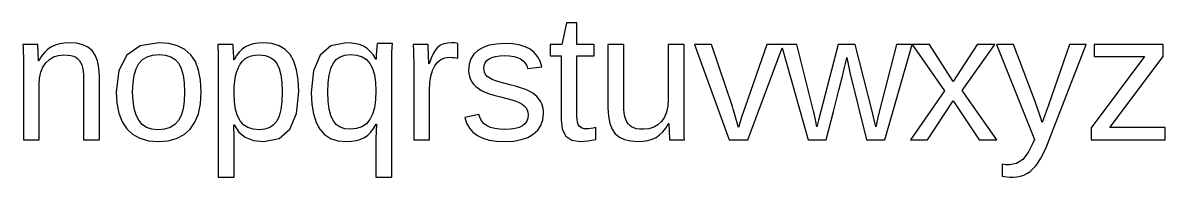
# Model space of a CAD drawing. Header units: metres. Extents: x 1 to 172, y -3 to 10.
# Drawn here: x 83.8 to 172.1, y -2.9 to 9 of the extents above; entities that cross this region are included whole.
import ezdxf

# ---------------------------------------------------------------- set-up
doc = ezdxf.new("R2010")
doc.units = ezdxf.units.M

msp = doc.modelspace()

# ---------------------------------------------------------------- linework, layer by layer
for p, q in [((125.855, 9.02399), (125.495, 7.35999)), ((126.669, 9.02399), (125.855, 9.02399)), ((126.669, 7.35999), (126.669, 9.02399)), ((85.0018, 7.35999), (83.8488, 7.35999)), ((83.8488, 7.35999), (83.8667, 7.15456)), ((83.8667, 7.15456), (83.8795, 6.82425)), ((85.0085, 7.29674), (85.0018, 7.35999)), ((85.037, 6.71094), (85.0085, 7.29674)), ((86.0528, 7.172), (85.7836, 6.98618)), ((86.347, 7.31024), (86.0528, 7.172)), ((86.6748, 7.409), (86.347, 7.31024)), ((87.036, 7.46825), (86.6748, 7.409)), ((87.4308, 7.48799), (87.036, 7.46825)), ((87.9957, 7.45036), (87.4308, 7.48799)), ((88.4793, 7.33749), (87.9957, 7.45036)), ((88.8817, 7.14937), (88.4793, 7.33749)), ((89.2028, 6.88599), (88.8817, 7.14937)), ((92.9073, 7.25043), (91.877, 6.53773)), ((94.3498, 7.48799), (92.9073, 7.25043)), ((95.1371, 7.43005), (94.3498, 7.48799)), ((95.813, 7.25624), (95.1371, 7.43005)), ((96.3776, 6.96655), (95.813, 7.25624)), ((100.088, 7.35999), (98.9077, 7.35999)), ((98.9077, 7.35999), (98.9257, 7.12849)), ((98.9257, 7.12849), (98.9385, 6.80099)), ((100.096, 7.29799), (100.088, 7.35999)), ((100.115, 7.07169), (100.096, 7.29799)), ((100.13, 6.81519), (100.115, 7.07169)), ((101.047, 7.172), (100.791, 6.9913)), ((101.337, 7.31024), (101.047, 7.172)), ((101.669, 7.409), (101.337, 7.31024)), ((102.044, 7.46825), (101.669, 7.409)), ((102.462, 7.48799), (102.044, 7.46825)), ((103.099, 7.43106), (102.462, 7.48799)), ((103.651, 7.26024), (103.099, 7.43106)), ((104.116, 6.97556), (103.651, 7.26024)), ((107.661, 7.24786), (106.815, 6.5275)), ((108.846, 7.48799), (107.661, 7.24786)), ((109.246, 7.46956), (108.846, 7.48799)), ((109.609, 7.41425), (109.246, 7.46956)), ((109.936, 7.32205), (109.609, 7.41425)), ((110.227, 7.19299), (109.936, 7.32205)), ((110.488, 7.02106), (110.227, 7.19299)), ((111.193, 7.11743), (111.18, 6.90099)), ((111.207, 7.27675), (111.193, 7.11743)), ((111.22, 7.37894), (111.207, 7.27675)), ((111.234, 7.424), (111.22, 7.37894)), ((112.408, 7.424), (111.234, 7.424)), ((112.372, 6.72449), (112.387, 7.14912)), ((112.387, 7.14912), (112.408, 7.424)), ((115.168, 7.35999), (114.015, 7.35999)), ((114.015, 7.35999), (114.033, 6.90074)), ((115.208, 6.35649), (115.168, 7.35999)), ((115.917, 7.142), (115.733, 6.93175)), ((116.125, 7.29337), (115.917, 7.142)), ((116.372, 7.40149), (116.125, 7.29337)), ((116.658, 7.46637), (116.372, 7.40149)), ((116.983, 7.48799), (116.658, 7.46637)), ((117.104, 7.48375), (116.983, 7.48799)), ((117.227, 7.47099), (117.104, 7.48375)), ((117.35, 7.44974), (117.227, 7.47099)), ((117.475, 7.42), (117.35, 7.44974)), ((117.475, 6.30099), (117.475, 7.42)), ((119.413, 7.12981), (119.012, 6.90099)), ((119.896, 7.29324), (119.413, 7.12981)), ((120.46, 7.39131), (119.896, 7.29324)), ((121.107, 7.424), (120.46, 7.39131)), ((121.686, 7.39725), (121.107, 7.424)), ((122.202, 7.31699), (121.686, 7.39725)), ((122.655, 7.18324), (122.202, 7.31699)), ((123.045, 6.99599), (122.655, 7.18324)), ((125.495, 7.35999), (124.6, 7.35999)), ((124.6, 7.35999), (124.6, 6.47198)), ((128.011, 7.35999), (126.669, 7.35999)), ((128.011, 6.47198), (128.011, 7.35999)), ((130.294, 7.35999), (129.067, 7.35999)), ((129.067, 7.35999), (129.067, 2.461)), ((130.294, 2.698), (130.294, 7.35999)), ((134.942, 7.35999), (133.721, 7.35999)), ((133.721, 7.35999), (133.721, 3.099)), ((134.942, 1.571), (134.942, 7.35999)), ((137.056, 7.35999), (135.754, 7.35999)), ((135.754, 7.35999), (138.435, 0)), ((138.682, 2.56898), (137.056, 7.35999)), ((141.338, 7.35999), (139.658, 2.55499)), ((139.879, 0), (142.539, 7.1051)), ((143.674, 7.35999), (141.338, 7.35999)), ((142.539, 7.1051), (144.527, 0)), ((144.956, 2.21225), (143.674, 7.35999)), ((146.864, 7.35999), (145.328, 1.51399)), ((148.173, 7.35999), (146.864, 7.35999)), ((149.457, 2.30299), (148.173, 7.35999)), ((151.376, 7.35999), (149.981, 1.95599)), ((150.461, 0), (152.567, 7.35081)), ((153.91, 7.35999), (151.376, 7.35999)), ((152.567, 7.35081), (155.064, 3.782)), ((155.755, 4.49599), (153.91, 7.35999)), ((157.587, 7.35999), (155.755, 4.49599)), ((156.447, 3.79599), (158.95, 7.35999)), ((158.95, 7.35999), (157.587, 7.35999)), ((160.398, 7.35999), (159.096, 7.35999)), ((159.096, 7.35999), (162.021, 0.033997)), ((161.956, 3.28899), (160.398, 7.35999)), ((164.722, 7.35999), (163.103, 2.67)), ((163.174, 0), (166.011, 7.35999)), ((166.011, 7.35999), (164.722, 7.35999)), ((171.982, 7.35999), (166.641, 7.35999)), ((166.641, 7.35999), (166.641, 6.41699)), ((171.982, 6.42999), (171.982, 7.35999)), ((83.8795, 6.82425), (83.8872, 6.36905)), ((83.8872, 6.36905), (83.8898, 5.78899)), ((85.0558, 6.09499), (85.037, 6.71094)), ((85.2951, 6.44768), (85.0758, 6.09499)), ((85.5311, 6.74474), (85.2951, 6.44768)), ((85.7836, 6.98618), (85.5311, 6.74474)), ((85.6218, 5.93999), (85.9007, 6.20468)), ((85.9007, 6.20468), (86.2265, 6.39374)), ((86.2265, 6.39374), (86.5992, 6.50719)), ((86.5992, 6.50719), (87.0188, 6.545)), ((87.0188, 6.545), (87.3035, 6.53394)), ((87.3035, 6.53394), (87.5515, 6.50075)), ((87.5515, 6.50075), (87.763, 6.44543)), ((87.763, 6.44543), (87.9378, 6.368)), ((87.9378, 6.368), (88.0841, 6.26593)), ((88.0841, 6.26593), (88.209, 6.13574)), ((89.4487, 6.53642), (89.2028, 6.88599)), ((89.6243, 6.08875), (89.4487, 6.53642)), ((91.877, 6.53773), (91.2588, 5.34993)), ((92.8148, 5.883), (93.092, 6.19055)), ((93.092, 6.19055), (93.4438, 6.41025)), ((93.4438, 6.41025), (93.87, 6.54205)), ((93.87, 6.54205), (94.3708, 6.586)), ((94.3708, 6.586), (94.8667, 6.54292)), ((94.8667, 6.54292), (95.2855, 6.41374)), ((95.2855, 6.41374), (95.6272, 6.19843)), ((95.6272, 6.19843), (95.8918, 5.89699)), ((96.8308, 6.56099), (96.3776, 6.96655)), ((97.179, 6.03412), (96.8308, 6.56099)), ((98.9385, 6.80099), (98.9462, 6.37749)), ((98.9462, 6.37749), (98.9487, 5.85799)), ((100.151, 6.36049), (100.13, 6.81519)), ((100.156, 6.17699), (100.151, 6.36049)), ((100.359, 6.4938), (100.183, 6.17699)), ((100.562, 6.76524), (100.359, 6.4938)), ((100.791, 6.9913), (100.562, 6.76524)), ((100.816, 6.06456), (101.01, 6.239)), ((101.01, 6.239), (101.236, 6.37286)), ((101.236, 6.37286), (101.501, 6.46849)), ((101.501, 6.46849), (101.806, 6.52586)), ((101.806, 6.52586), (102.151, 6.545)), ((102.151, 6.545), (102.573, 6.50374)), ((102.573, 6.50374), (102.934, 6.37999)), ((102.934, 6.37999), (103.234, 6.17374)), ((104.496, 6.577), (104.116, 6.97556)), ((104.791, 6.05699), (104.496, 6.577)), ((106.815, 6.5275), (106.308, 5.32687)), ((107.829, 5.89299), (108.066, 6.19618)), ((108.066, 6.19618), (108.369, 6.41273)), ((108.369, 6.41273), (108.737, 6.54268)), ((108.737, 6.54268), (109.171, 6.586)), ((109.171, 6.586), (109.65, 6.54268)), ((109.65, 6.54268), (110.059, 6.41273)), ((110.059, 6.41273), (110.399, 6.19618)), ((110.399, 6.19618), (110.669, 5.89299)), ((110.727, 6.80025), (110.488, 7.02106)), ((110.944, 6.53055), (110.727, 6.80025)), ((111.139, 6.21199), (110.944, 6.53055)), ((111.153, 6.21199), (111.139, 6.21199)), ((111.154, 6.33005), (111.153, 6.21199)), ((111.159, 6.48424), (111.154, 6.33005)), ((111.18, 6.90099), (111.159, 6.48424)), ((112.363, 6.15012), (112.372, 6.72449)), ((114.033, 6.90074), (114.045, 6.46199)), ((114.045, 6.46199), (114.053, 6.04375)), ((115.218, 6.04262), (115.208, 6.35649)), ((115.399, 6.28773), (115.249, 5.85399)), ((115.561, 6.64699), (115.399, 6.28773)), ((115.733, 6.93175), (115.561, 6.64699)), ((115.896, 6), (116.162, 6.20499)), ((116.162, 6.20499), (116.472, 6.32799)), ((116.472, 6.32799), (116.828, 6.36899)), ((116.828, 6.36899), (117.02, 6.36475)), ((117.02, 6.36475), (117.191, 6.35199)), ((117.191, 6.35199), (117.343, 6.33075)), ((117.343, 6.33075), (117.475, 6.30099)), ((118.474, 6.25899), (118.339, 5.84874)), ((118.698, 6.60974), (118.474, 6.25899)), ((119.012, 6.90099), (118.698, 6.60974)), ((119.704, 6.11299), (119.877, 6.25299)), ((119.877, 6.25299), (120.103, 6.36192)), ((120.103, 6.36192), (120.383, 6.43974)), ((120.383, 6.43974), (120.718, 6.48643)), ((120.718, 6.48643), (121.107, 6.502)), ((121.107, 6.502), (121.464, 6.48569)), ((121.464, 6.48569), (121.783, 6.43674)), ((121.783, 6.43674), (122.064, 6.35518)), ((122.064, 6.35518), (122.306, 6.241)), ((122.306, 6.241), (122.509, 6.09624)), ((123.372, 6.75031), (123.045, 6.99599)), ((123.632, 6.44025), (123.372, 6.75031)), ((123.827, 6.06581), (123.632, 6.44025)), ((124.6, 6.47198), (125.448, 6.47198)), ((125.448, 6.47198), (125.448, 1.54399)), ((126.669, 1.80499), (126.669, 6.47198)), ((126.669, 6.47198), (128.011, 6.47198)), ((147.437, 5.98349), (147.515, 6.35699)), ((147.515, 6.35699), (147.76, 5.20699)), ((170.538, 6.41699), (166.409, 0.928986)), ((166.641, 6.41699), (170.538, 6.41699)), ((167.846, 0.942993), (171.982, 6.42999)), ((83.8898, 5.78899), (83.8898, 0)), ((85.0758, 6.09499), (85.0558, 6.09499)), ((85.2385, 5.21774), (85.3982, 5.60818)), ((85.3982, 5.60818), (85.6218, 5.93999)), ((88.209, 6.13574), (88.3126, 5.97743)), ((88.3126, 5.97743), (88.3948, 5.79099)), ((88.3948, 5.79099), (88.4574, 5.57005)), ((88.4574, 5.57005), (88.502, 5.30824)), ((88.502, 5.30824), (88.5289, 5.00555)), ((89.7297, 5.54292), (89.6243, 6.08875)), ((89.7648, 4.89899), (89.7297, 5.54292)), ((91.2588, 5.34993), (91.0528, 3.687)), ((92.4548, 4.98299), (92.6048, 5.4825)), ((92.6048, 5.4825), (92.8148, 5.883)), ((95.8918, 5.89699), (96.09, 5.50049)), ((96.09, 5.50049), (96.2315, 5)), ((97.4278, 5.37949), (97.179, 6.03412)), ((97.577, 4.59712), (97.4278, 5.37949)), ((98.9487, 5.85799), (98.9487, -2.87999)), ((100.183, 6.17699), (100.156, 6.17699)), ((100.383, 5.284), (100.503, 5.58705)), ((100.503, 5.58705), (100.647, 5.84724)), ((100.647, 5.84724), (100.816, 6.06456)), ((103.234, 6.17374), (103.472, 5.88499)), ((103.472, 5.88499), (103.654, 5.50069)), ((103.654, 5.50069), (103.784, 5.00674)), ((105.001, 5.407), (104.791, 6.05699)), ((105.128, 4.627), (105.001, 5.407)), ((106.308, 5.32687), (106.139, 3.646)), ((107.523, 4.9955), (107.65, 5.49562)), ((107.65, 5.49562), (107.829, 5.89299)), ((110.669, 5.89299), (110.874, 5.50069)), ((110.874, 5.50069), (111.021, 5.01575)), ((112.36, 5.42599), (112.363, 6.15012)), ((112.36, -2.87999), (112.36, 5.42599)), ((114.053, 6.04375), (114.056, 5.646)), ((114.056, 5.646), (114.056, 0)), ((115.222, 5.85399), (115.218, 6.04262)), ((115.249, 5.85399), (115.222, 5.85399)), ((115.376, 4.91524), (115.501, 5.34955)), ((115.501, 5.34955), (115.675, 5.713)), ((115.675, 5.713), (115.896, 6)), ((118.339, 5.84874), (118.294, 5.379)), ((118.294, 5.379), (118.31, 5.11955)), ((119.481, 5.50099), (119.506, 5.737)), ((119.491, 5.35268), (119.481, 5.50099)), ((119.522, 5.21774), (119.491, 5.35268)), ((119.506, 5.737), (119.58, 5.94099)), ((119.58, 5.94099), (119.704, 6.11299)), ((122.509, 6.09624), (122.668, 5.92299)), ((122.668, 5.92299), (122.784, 5.72124)), ((122.784, 5.72124), (122.857, 5.491)), ((122.857, 5.491), (123.955, 5.627)), ((123.955, 5.627), (123.827, 6.06581)), ((147.19, 4.91718), (147.325, 5.47499)), ((147.325, 5.47499), (147.437, 5.98349)), ((85.1108, 4.26099), (85.1427, 4.76868)), ((85.1427, 4.76868), (85.2385, 5.21774)), ((88.5289, 5.00555), (88.5378, 4.66199)), ((88.5378, 4.66199), (88.5378, 0)), ((89.7648, 0), (89.7648, 4.89899)), ((92.3648, 4.38449), (92.4548, 4.98299)), ((96.2315, 5), (96.3165, 4.39549)), ((97.6268, 3.687), (97.577, 4.59712)), ((100.182, 4.09056), (100.222, 4.53725)), ((100.222, 4.53725), (100.289, 4.93506)), ((100.289, 4.93506), (100.383, 5.284)), ((103.784, 5.00674), (103.862, 4.40318)), ((105.17, 3.717), (105.128, 4.627)), ((107.446, 4.39262), (107.523, 4.9955)), ((111.021, 5.01575), (111.109, 4.43819)), ((111.109, 4.43819), (111.139, 3.76799)), ((115.302, 4.41005), (115.376, 4.91524)), ((118.31, 5.11955), (118.357, 4.88124)), ((118.357, 4.88124), (118.436, 4.66406)), ((118.436, 4.66406), (118.546, 4.46799)), ((118.546, 4.46799), (118.685, 4.28943)), ((119.573, 5.09618), (119.522, 5.21774)), ((119.644, 4.98799), (119.573, 5.09618)), ((119.736, 4.89075), (119.644, 4.98799)), ((119.848, 4.80099), (119.736, 4.89075)), ((119.979, 4.71875), (119.848, 4.80099)), ((120.129, 4.644), (119.979, 4.71875)), ((120.334, 4.56624), (120.129, 4.644)), ((120.627, 4.47499), (120.334, 4.56624)), ((121.009, 4.37024), (120.627, 4.47499)), ((146.914, 3.81874), (147.19, 4.91718)), ((147.76, 5.20699), (149.044, 0)), ((85.1108, 0), (85.1108, 4.26099)), ((91.0528, 3.687), (91.1041, 2.81499)), ((92.3348, 3.687), (92.3648, 4.38449)), ((92.3643, 3.00568), (92.3348, 3.687)), ((96.3448, 3.687), (96.3152, 2.98618)), ((96.3165, 4.39549), (96.3448, 3.687)), ((97.5736, 2.78448), (97.6268, 3.687)), ((100.169, 3.59499), (100.182, 4.09056)), ((100.198, 2.91855), (100.169, 3.59499)), ((103.862, 4.40318), (103.888, 3.68999)), ((103.888, 3.68999), (103.862, 2.95818)), ((105, 2.03481), (105.17, 3.717)), ((106.139, 3.646), (106.18, 2.76143)), ((107.421, 3.687), (107.446, 4.39262)), ((107.446, 2.97118), (107.421, 3.687)), ((111.139, 3.76799), (111.109, 3.0773)), ((115.277, 3.834), (115.302, 4.41005)), ((115.277, 0), (115.277, 3.834)), ((118.685, 4.28943), (118.848, 4.12474)), ((118.848, 4.12474), (119.034, 3.97392)), ((119.034, 3.97392), (119.245, 3.83699)), ((119.245, 3.83699), (119.507, 3.70636)), ((119.507, 3.70636), (119.845, 3.57449)), ((119.845, 3.57449), (120.259, 3.44136)), ((121.479, 4.252), (121.009, 4.37024)), ((121.933, 4.13281), (121.479, 4.252)), ((122.319, 4.01825), (121.933, 4.13281)), ((122.636, 3.90831), (122.319, 4.01825)), ((122.884, 3.80299), (122.636, 3.90831)), ((123.088, 3.69768), (122.884, 3.80299)), ((123.269, 3.58675), (123.088, 3.69768)), ((123.427, 3.47018), (123.269, 3.58675)), ((146.497, 2.17969), (146.914, 3.81874)), ((155.064, 3.782), (152.438, 0)), ((159.107, 0), (156.447, 3.79599)), ((91.1041, 2.81499), (91.2583, 2.05199)), ((92.453, 2.41475), (92.3643, 3.00568)), ((96.3152, 2.98618), (96.2265, 2.38474)), ((97.4143, 2.00499), (97.5736, 2.78448)), ((100.284, 2.33725), (100.198, 2.91855)), ((103.862, 2.95818), (103.783, 2.33974)), ((106.18, 2.76143), (106.302, 1.99474)), ((107.524, 2.36475), (107.446, 2.97118)), ((111.109, 3.0773), (111.021, 2.47824)), ((120.259, 3.44136), (120.749, 3.30699)), ((120.749, 3.30699), (121.629, 3.077)), ((121.629, 3.077), (121.941, 2.98355)), ((121.941, 2.98355), (122.206, 2.87823)), ((122.206, 2.87823), (122.425, 2.76105)), ((122.425, 2.76105), (122.598, 2.63199)), ((123.563, 3.34799), (123.427, 3.47018)), ((123.681, 3.21819), (123.563, 3.34799)), ((123.784, 3.07874), (123.681, 3.21819)), ((123.873, 2.92969), (123.784, 3.07874)), ((123.948, 2.771), (123.873, 2.92969)), ((124.008, 2.60175), (123.948, 2.771)), ((130.303, 2.35443), (130.294, 2.698)), ((133.721, 3.099), (133.689, 2.59131)), ((153.754, 0), (155.755, 3.01999)), ((155.755, 3.01999), (157.744, 0)), ((162.075, 2.95599), (161.956, 3.28899)), ((162.545, 1.584), (162.075, 2.95599)), ((163.103, 2.67), (162.625, 1.32899)), ((91.2583, 2.05199), (91.5151, 1.39799)), ((92.6008, 1.91418), (92.453, 2.41475)), ((92.8078, 1.504), (92.6008, 1.91418)), ((96.0787, 1.88268), (95.8718, 1.48)), ((96.2265, 2.38474), (96.0787, 1.88268)), ((97.1486, 1.3485), (97.4143, 2.00499)), ((100.429, 1.85106), (100.284, 2.33725)), ((100.632, 1.45999), (100.429, 1.85106)), ((103.652, 1.83469), (103.469, 1.44299)), ((103.783, 2.33974), (103.652, 1.83469)), ((104.493, 0.833237), (105, 2.03481)), ((106.302, 1.99474), (106.506, 1.34593)), ((107.652, 1.86768), (107.524, 2.36475)), ((107.833, 1.48), (107.652, 1.86768)), ((110.874, 1.97081), (110.669, 1.55499)), ((111.021, 2.47824), (110.874, 1.97081)), ((119.079, 1.94099), (118.001, 1.73099)), ((119.179, 1.66568), (119.079, 1.94099)), ((122.598, 2.63199), (122.73, 2.48686)), ((122.73, 2.48686), (122.823, 2.32149)), ((122.823, 2.32149), (122.88, 2.13586)), ((122.898, 1.92999), (122.871, 1.66556)), ((122.88, 2.13586), (122.898, 1.92999)), ((124.051, 2.42099), (124.008, 2.60175)), ((124.036, 1.53806), (124.085, 2.02499)), ((124.077, 2.22874), (124.051, 2.42099)), ((124.085, 2.02499), (124.077, 2.22874)), ((126.679, 1.55836), (126.669, 1.80499)), ((129.067, 2.461), (129.102, 1.81699)), ((129.102, 1.81699), (129.207, 1.271)), ((130.33, 2.05174), (130.303, 2.35443)), ((130.375, 1.78993), (130.33, 2.05174)), ((130.437, 1.56898), (130.375, 1.78993)), ((133.593, 2.14224), (133.434, 1.7518)), ((133.689, 2.59131), (133.593, 2.14224)), ((138.744, 2.36618), (138.682, 2.56898)), ((138.844, 2.02974), (138.744, 2.36618)), ((139.153, 0.955994), (138.844, 2.02974)), ((139.658, 2.55499), (139.392, 1.752)), ((145.017, 1.939), (144.956, 2.21225)), ((145.102, 1.53824), (145.017, 1.939)), ((145.938, 0), (146.497, 2.17969)), ((149.77, 1.00999), (149.457, 2.30299)), ((149.981, 1.95599), (149.77, 1.00999)), ((91.5151, 1.39799), (91.8748, 0.852997)), ((93.0781, 1.18462), (92.8078, 1.504)), ((93.4163, 0.956497), (93.0781, 1.18462)), ((93.8221, 0.819611), (93.4163, 0.956497)), ((95.2413, 0.950485), (94.8079, 0.818115)), ((95.5959, 1.17111), (95.2413, 0.950485)), ((95.8718, 1.48), (95.5959, 1.17111)), ((96.7768, 0.814987), (97.1486, 1.3485)), ((100.154, 1.05655), (100.142, 1.14899)), ((100.142, 1.14899), (100.176, 1.14899)), ((100.162, 0.833237), (100.154, 1.05655)), ((100.176, 1.14899), (100.538, 0.590302)), ((100.899, 1.15987), (100.632, 1.45999)), ((101.239, 0.945496), (100.899, 1.15987)), ((101.652, 0.816864), (101.239, 0.945496)), ((102.926, 0.941238), (102.562, 0.815811)), ((103.228, 1.1503), (102.926, 0.941238)), ((103.469, 1.44299), (103.228, 1.1503)), ((106.506, 1.34593), (106.792, 0.814987)), ((108.07, 1.18906), (107.833, 1.48)), ((108.37, 0.981247), (108.07, 1.18906)), ((108.732, 0.856552), (108.37, 0.981247)), ((110.056, 1), (109.642, 0.861237)), ((110.398, 1.23125), (110.056, 1)), ((110.669, 1.55499), (110.398, 1.23125)), ((110.958, 0.879059), (111.153, 1.21599)), ((111.167, 1.21599), (111.139, 0.10199)), ((111.153, 1.21599), (111.167, 1.21599)), ((118.001, 1.73099), (118.146, 1.28412)), ((118.146, 1.28412), (118.357, 0.900497)), ((118.357, 0.900497), (118.632, 0.580124)), ((119.32, 1.42975), (119.179, 1.66568)), ((119.503, 1.23318), (119.32, 1.42975)), ((119.728, 1.07599), (119.503, 1.23318)), ((119.998, 0.955673), (119.728, 1.07599)), ((120.316, 0.869736), (119.998, 0.955673)), ((122.216, 0.95961), (121.905, 0.87149)), ((122.464, 1.08299), (122.216, 0.95961)), ((122.654, 1.24205), (122.464, 1.08299)), ((122.79, 1.43625), (122.654, 1.24205)), ((122.871, 1.66556), (122.79, 1.43625)), ((123.643, 0.741562), (123.889, 1.11024)), ((123.889, 1.11024), (124.036, 1.53806)), ((125.448, 1.54399), (125.539, 0.8125)), ((126.711, 1.35149), (126.679, 1.55836)), ((126.765, 1.18437), (126.711, 1.35149)), ((126.84, 1.05699), (126.765, 1.18437)), ((126.941, 0.962936), (126.84, 1.05699)), ((127.074, 0.895737), (126.941, 0.962936)), ((127.238, 0.855423), (127.074, 0.895737)), ((127.918, 0.895432), (127.73, 0.865738)), ((128.133, 0.936996), (127.918, 0.895432)), ((128.133, 0.034988), (128.133, 0.936996)), ((129.207, 1.271), (129.383, 0.822998)), ((130.519, 1.38249), (130.437, 1.56898)), ((130.623, 1.224), (130.519, 1.38249)), ((130.747, 1.09349), (130.623, 1.224)), ((130.893, 0.990997), (130.747, 1.09349)), ((131.068, 0.913986), (130.893, 0.990997)), ((131.28, 0.858994), (131.068, 0.913986)), ((132.605, 0.966248), (132.233, 0.852798)), ((132.931, 1.1553), (132.605, 0.966248)), ((133.21, 1.42), (132.931, 1.1553)), ((133.434, 1.7518), (133.21, 1.42)), ((133.301, 0.613998), (133.537, 0.910736)), ((133.537, 0.910736), (133.756, 1.26299)), ((133.756, 1.26299), (133.776, 1.26299)), ((133.776, 1.26299), (133.795, 0.647995)), ((134.945, 0.990936), (134.942, 1.571)), ((134.952, 0.535736), (134.945, 0.990936)), ((139.392, 1.752), (139.153, 0.955994)), ((145.212, 1.00999), (145.102, 1.53824)), ((145.328, 1.51399), (145.212, 1.00999)), ((162.6, 1.41475), (162.545, 1.584)), ((162.625, 1.32899), (162.6, 1.41475)), ((166.409, 0.928986), (166.409, 0)), ((172.125, 0.942993), (167.846, 0.942993)), ((172.125, 0), (172.125, 0.942993)), ((83.8898, 0), (85.1108, 0)), ((88.5378, 0), (89.7648, 0)), ((91.8748, 0.852997), (92.3355, 0.423798)), ((92.3355, 0.423798), (92.8948, 0.117249)), ((92.8948, 0.117249), (93.5525, -0.066681)), ((94.2958, 0.773987), (93.8221, 0.819611)), ((94.8079, 0.818115), (94.2958, 0.773987)), ((95.0698, -0.069061), (95.7348, 0.107742)), ((95.7348, 0.107742), (96.3038, 0.402435)), ((96.3038, 0.402435), (96.7768, 0.814987)), ((100.167, 0.47905), (100.162, 0.833237)), ((100.169, -0.005997), (100.167, 0.47905)), ((100.538, 0.590302), (101.04, 0.191238)), ((101.04, 0.191238), (101.681, -0.048187)), ((102.137, 0.773987), (101.652, 0.816864)), ((102.562, 0.815811), (102.137, 0.773987)), ((102.462, -0.127991), (103.646, 0.112305)), ((103.646, 0.112305), (104.493, 0.833237)), ((106.792, 0.814987), (107.165, 0.402435)), ((107.165, 0.402435), (107.632, 0.107742)), ((107.632, 0.107742), (108.192, -0.069061)), ((109.157, 0.814987), (108.732, 0.856552)), ((109.642, 0.861237), (109.157, 0.814987)), ((109.628, -0.050736), (109.958, 0.045807)), ((109.958, 0.045807), (110.247, 0.181)), ((110.247, 0.181), (110.505, 0.361557)), ((110.505, 0.361557), (110.742, 0.594238)), ((110.742, 0.594238), (110.958, 0.879059)), ((111.139, 0.10199), (111.139, -2.87999)), ((114.056, 0), (115.277, 0)), ((118.632, 0.580124), (118.972, 0.322998)), ((118.972, 0.322998), (119.385, 0.125687)), ((119.385, 0.125687), (119.876, -0.015244)), ((120.681, 0.818176), (120.316, 0.869736)), ((121.094, 0.800995), (120.681, 0.818176)), ((121.531, 0.818619), (121.094, 0.800995)), ((121.905, 0.87149), (121.531, 0.818619)), ((121.763, -0.092987), (122.354, 0.011993)), ((122.354, 0.011993), (122.865, 0.186996)), ((122.865, 0.186996), (123.298, 0.431992)), ((123.298, 0.431992), (123.643, 0.741562)), ((125.539, 0.8125), (125.812, 0.289993)), ((125.812, 0.289993), (126.267, -0.023498)), ((127.435, 0.841995), (127.238, 0.855423)), ((127.569, 0.847931), (127.435, 0.841995)), ((127.73, 0.865738), (127.569, 0.847931)), ((127.831, -0.036301), (128.133, 0.034988)), ((129.383, 0.822998), (129.628, 0.472992)), ((129.628, 0.472992), (129.95, 0.210052)), ((129.95, 0.210052), (130.352, 0.022247)), ((130.352, 0.022247), (130.836, -0.090424)), ((131.528, 0.825989), (131.28, 0.858994)), ((131.813, 0.814987), (131.528, 0.825989)), ((132.233, 0.852798), (131.813, 0.814987)), ((132.157, -0.04924), (132.485, 0.049179)), ((132.485, 0.049179), (132.779, 0.186996)), ((132.779, 0.186996), (133.048, 0.372742)), ((133.048, 0.372742), (133.301, 0.613998)), ((133.795, 0.647995), (133.823, 0.062988)), ((133.823, 0.062988), (133.83, 0)), ((133.83, 0), (134.983, 0)), ((134.965, 0.205429), (134.952, 0.535736)), ((134.983, 0), (134.965, 0.205429)), ((138.435, 0), (139.879, 0)), ((144.527, 0), (145.938, 0)), ((149.044, 0), (150.461, 0)), ((152.438, 0), (153.754, 0)), ((157.744, 0), (159.107, 0)), ((162.021, 0.033997), (161.905, -0.256989)), ((162.95, -0.548553), (163.174, 0)), ((166.409, 0), (172.125, 0)), ((93.5525, -0.066681), (94.3088, -0.127991)), ((94.3088, -0.127991), (95.0698, -0.069061)), ((100.169, -2.87999), (100.169, -0.005997)), ((101.681, -0.048187), (102.462, -0.127991)), ((108.192, -0.069061), (108.846, -0.127991)), ((108.846, -0.127991), (109.257, -0.108673)), ((109.257, -0.108673), (109.628, -0.050736)), ((119.876, -0.015244), (120.446, -0.099808)), ((120.446, -0.099808), (121.094, -0.127991)), ((121.094, -0.127991), (121.763, -0.092987)), ((126.267, -0.023498), (126.905, -0.127991)), ((126.905, -0.127991), (127.217, -0.117798)), ((127.217, -0.117798), (127.526, -0.08725)), ((127.526, -0.08725), (127.831, -0.036301)), ((130.836, -0.090424), (131.401, -0.127991)), ((131.401, -0.127991), (131.796, -0.108307)), ((131.796, -0.108307), (132.157, -0.04924)), ((161.905, -0.256989), (161.542, -0.989365)), ((162.734, -1.02225), (162.95, -0.548553)), ((161.118, -1.5125), (160.635, -1.82637)), ((161.542, -0.989365), (161.118, -1.5125)), ((162.121, -2.01324), (162.323, -1.745)), ((162.323, -1.745), (162.525, -1.42105)), ((162.525, -1.42105), (162.734, -1.02225)), ((159.651, -1.90793), (159.518, -1.89)), ((159.518, -1.89), (159.518, -2.80499)), ((159.791, -1.92075), (159.651, -1.90793)), ((159.938, -1.92844), (159.791, -1.92075)), ((160.091, -1.931), (159.938, -1.92844)), ((160.635, -1.82637), (160.091, -1.931)), ((161.201, -2.72192), (161.448, -2.599)), ((161.448, -2.599), (161.683, -2.44025)), ((161.683, -2.44025), (161.907, -2.245)), ((161.907, -2.245), (162.121, -2.01324)), ((98.9487, -2.87999), (100.169, -2.87999)), ((111.139, -2.87999), (112.36, -2.87999)), ((159.518, -2.80499), (159.699, -2.8378)), ((159.699, -2.8378), (159.899, -2.86124)), ((159.899, -2.86124), (160.121, -2.87531)), ((160.121, -2.87531), (160.362, -2.87999)), ((160.362, -2.87999), (160.658, -2.86243)), ((160.658, -2.86243), (160.937, -2.80974)), ((160.937, -2.80974), (161.201, -2.72192))]:
    msp.add_line(p, q)

doc.saveas('drawing.dxf')
